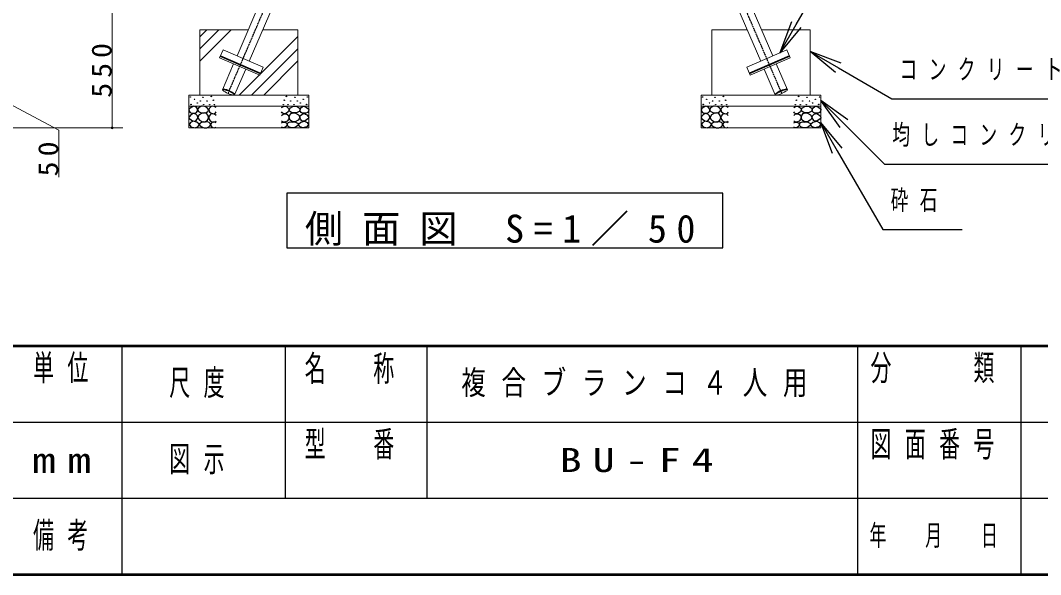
# Model space of a CAD drawing. Units: millimetres at full size, with parts at other scales. Extents: x -19543 to 0, y -2740 to 13350.
# Drawn here: x -10591 to -5909, y 0 to 2543 of the extents above; entities that cross this region are included whole.
import ezdxf

# ---------------------------------------------------------------- set-up
doc = ezdxf.new("R2010")
doc.units = ezdxf.units.MM
doc.linetypes.add('USER2', pattern=[6, 3, -1, 1, -1])
for name, color, linetype, lineweight in [('A3図枠', 7, 'Continuous', 25), ('線', 2, 'Continuous', 25), ('補助', 2, 'Continuous', 13)]:
    doc.layers.add(name, color=color, linetype=linetype, lineweight=lineweight)
doc.layers.add('図面プロファイル', color=7, linetype='Continuous')
doc.styles.add('ＭＳ ゴシック', font='')
doc.styles.get('ＭＳ ゴシック').set_extended_font_data('MS Gothic')

# ---------------------------------------------------------------- blocks, each defined once
blk = doc.blocks.new('dimension_origin')
at = {"color": 0, "linetype": 'Continuous', "lineweight": -2}
blk.add_circle((0, 0), 1.25, dxfattribs=at)

msp = doc.modelspace()

# ---------------------------------------------------------------- linework, layer by layer
at = {"layer": 'A3図枠', "lineweight": 50}
for p, q in [((-19250, 1050), (0, 1050)), ((-19250, 0), (0, 0))]:
    msp.add_line(p, q, dxfattribs=at)
at = {"layer": 'A3図枠', "color": 211}
for p, q in [((-10125, 1050), (-10125, 350)), ((-9375, 1050), (-9375, 350)), ((-6750, 1050), (-6750, 0)), ((-9375, 700), (-3500, 700)), ((-12125, 350), (0, 350))]:
    msp.add_line(p, q, dxfattribs=at)
at = {"layer": 'A3図枠'}
for p, q in [((-8725, 1050), (-8725, 350)), ((-6000, 1050), (-6000, 0)), ((-12125, 700), (-9375, 700)), ((-10125, 350), (-10125, 0))]:
    msp.add_line(p, q, dxfattribs=at)
at = {"layer": '線', "color": 20, "linetype": 'USER2'}
for p, q in [((-9635.74, 2212.909), (-8392.286, 5097.8)), ((-7098.831, 2212.909), (-8342.286, 5097.8)), ((-9635.74, 2212.909), (-9637.819, 2208.085)), ((-7098.831, 2212.909), (-7096.752, 2208.085))]:
    msp.add_line(p, q, dxfattribs=at)
at = {"layer": '線', "color": 7, "lineweight": 13}
for p, q in [((-9596.594, 2380.155), (-8470.044, 4993.821)), ((-9541.035, 2356.208), (-8414.485, 4969.874)), ((-7193.537, 2356.208), (-8320.087, 4969.874)), ((-7137.978, 2380.155), (-8264.528, 4993.821)), ((-9767.286, 2500), (-9767.286, 2200)), ((-9544.938, 2500), (-9767.286, 2500)), ((-9317.286, 2500), (-9479.057, 2500)), ((-9317.286, 2200), (-9317.286, 2500)), ((-7417.286, 2500), (-7417.286, 2200)), ((-7255.514, 2500), (-7417.286, 2500)), ((-6967.286, 2500), (-7189.634, 2500)), ((-6967.286, 2200), (-6967.286, 2500)), ((-9676.32, 2371.401), (-9660.647, 2407.763)), ((-9660.647, 2407.763), (-9476.982, 2328.599)), ((-7073.924, 2407.763), (-7257.59, 2328.599)), ((-7058.251, 2371.401), (-7073.924, 2407.763)), ((-9676.32, 2371.401), (-9492.655, 2292.237)), ((-9673.571, 2377.779), (-9489.905, 2298.615)), ((-9663.52, 2224.882), (-9612.267, 2343.792)), ((-7061.001, 2377.779), (-7244.666, 2298.615)), ((-7058.251, 2371.401), (-7241.917, 2292.237)), ((-7071.052, 2224.882), (-7122.305, 2343.792)), ((-9607.961, 2200.935), (-9556.708, 2319.845)), ((-9492.655, 2292.237), (-9476.982, 2328.599)), ((-7241.917, 2292.237), (-7257.59, 2328.599)), ((-7126.611, 2200.935), (-7177.864, 2319.845)), ((-9817.286, 2200), (-9817.286, 2050)), ((-9817.286, 2200), (-9267.286, 2200)), ((-9267.286, 2050), (-9267.286, 2200)), ((-7467.286, 2200), (-7467.286, 2050)), ((-7467.286, 2200), (-6917.286, 2200)), ((-6917.286, 2050), (-6917.286, 2200)), ((-9817.286, 2150), (-9267.286, 2150)), ((-7467.286, 2150), (-6917.286, 2150)), ((-9817.286, 2050), (-9267.286, 2050)), ((-7467.286, 2050), (-6917.286, 2050))]:
    msp.add_line(p, q, dxfattribs=at)
at = {"layer": '線'}
for p, q in [((-9672.527, 2380.202), (-9488.861, 2301.037)), ((-7062.045, 2380.202), (-7245.71, 2301.037))]:
    msp.add_line(p, q, dxfattribs=at)
at = {"layer": '線', "color": 7, "lineweight": 13}
for centre, major_axis, start_param, end_param in [((-9635.74, 2212.909), (27.779, -11.974), 3.14159265, 6.28318531), ((-9635.74, 2212.909), (27.779, -11.974), 6.28318531, 9.42477796), ((-7098.831, 2212.909), (-27.779, -11.974), 3.14159265, 6.28318531), ((-7098.831, 2212.909), (-27.779, -11.974), 6.28318531, 9.42477796)]:
    msp.add_ellipse(centre, major_axis=major_axis, ratio=0.173648, start_param=start_param, end_param=end_param, dxfattribs=at)
at = {"layer": '線'}
for centre, major_axis, start_param, end_param in [((-9634.961, 2214.718), (27.779, -11.974), 6.28318531, 9.42477796), ((-7099.611, 2214.718), (-27.779, -11.974), 3.14159265, 6.28318531)]:
    msp.add_ellipse(centre, major_axis=major_axis, ratio=0.173648, start_param=start_param, end_param=end_param, dxfattribs=at)
at = {"layer": '補助', "lineweight": 25}
for p, q in [((-7030.951, 2523.863), (-6738.882, 3029.742)), ((-7052.602, 2536.363), (-7105.951, 2393.959)), ((-7105.951, 2393.959), (-7030.951, 2523.863)), ((-7009.3, 2511.363), (-7105.951, 2393.959)), ((-6849.882, 2303.349), (-6967.286, 2400)), ((-6824.882, 2346.651), (-6967.286, 2400)), ((-6967.286, 2400), (-6837.382, 2325)), ((-6837.382, 2325), (-6592.505, 2183.62)), ((-6828.897, 2051.256), (-6917.286, 2175)), ((-6793.542, 2086.612), (-6917.286, 2175)), ((-6917.286, 2175), (-6811.22, 2068.934)), ((-6592.505, 2183.62), (-6542.505, 2183.62)), ((-6542.505, 2183.62), (-5765.916, 2183.62)), ((-6863.936, 1932.596), (-6917.286, 2075)), ((-6820.635, 1957.596), (-6917.286, 2075)), ((-6917.286, 2075), (-6842.286, 1945.096)), ((-6811.22, 2068.934), (-6625.906, 1883.62)), ((-6842.286, 1945.096), (-6633.588, 1583.62)), ((-6625.906, 1883.62), (-6575.906, 1883.62)), ((-6575.906, 1883.62), (-5513.001, 1883.62)), ((-6633.588, 1583.62), (-6583.588, 1583.62)), ((-6583.588, 1583.62), (-6269.213, 1583.62))]:
    msp.add_line(p, q, dxfattribs=at)
at = {"layer": '補助'}
for p, q in [((-10170, 2600), (-10170, 2050)), ((-9767.286, 2356.06), (-9623.346, 2500)), ((-9767.286, 2412.187), (-9679.472, 2500)), ((-9767.286, 2468.313), (-9735.599, 2500)), ((-9491.371, 2295.216), (-9317.286, 2469.3)), ((-9530.46, 2200), (-9317.286, 2413.174)), ((-9474.333, 2200), (-9317.286, 2357.047)), ((-9586.586, 2200), (-9493.839, 2292.747)), ((-11070, 2050), (-10120, 2050))]:
    msp.add_line(p, q, dxfattribs=at)
msp.add_lwpolyline([(-10670, 2175), (-10414.903, 2040), (-10414.903, 1823.81)], dxfattribs=at)
at = {"layer": '補助', "lineweight": 25}
for points in [[(-9794.837, 2149.402), (-9801.299, 2146.862), (-9807.511, 2143.382), (-9813.369, 2139.344), (-9817.017, 2133.877), (-9816.005, 2126.294), (-9810.997, 2119.935), (-9804.131, 2117.345), (-9796.422, 2117.084), (-9788.809, 2117.688), (-9782.48, 2120.252), (-9778.727, 2125.538), (-9777.41, 2131.976), (-9778.259, 2137.181), (-9781.213, 2142.115), (-9787.372, 2146.942)], [(-9797.372, 2116.45), (-9802.701, 2113.657), (-9808.145, 2109.479), (-9814.593, 2102.659), (-9817.017, 2095.855), (-9813.389, 2091.027), (-9806.877, 2086.666), (-9800.24, 2082.379), (-9793.57, 2080.329), (-9785.925, 2082.776), (-9779.628, 2089.201), (-9776.522, 2097.478), (-9778.044, 2105.994), (-9786.202, 2113.245)], [(-9755.413, 2149.493), (-9760.317, 2148.876), (-9765.955, 2146.79), (-9773.926, 2141.002), (-9777.578, 2134.086), (-9776.703, 2130.124), (-9772.982, 2125.707), (-9763.491, 2120.934), (-9753.521, 2119.49), (-9746.171, 2119.318), (-9738.655, 2120.842), (-9731.056, 2125.456), (-9727.302, 2131.653), (-9728.271, 2136.306), (-9732.979, 2141.654), (-9743.647, 2147.861)], [(-9768.117, 2085.163), (-9755.528, 2078.307), (-9742.169, 2077.324), (-9731.885, 2084.778), (-9727.032, 2096.515), (-9729.313, 2107.293), (-9736.222, 2115.436), (-9745.047, 2118.869), (-9756.224, 2117.598), (-9769.978, 2109.543), (-9775.955, 2098.678), (-9773.32, 2091.484)], [(-9316.454, 2085.163), (-9329.044, 2078.307), (-9342.403, 2077.324), (-9352.687, 2084.778), (-9357.539, 2096.515), (-9355.259, 2107.293), (-9348.35, 2115.436), (-9339.525, 2118.869), (-9328.348, 2117.598), (-9314.593, 2109.543), (-9308.616, 2098.678), (-9311.252, 2091.484)], [(-9329.158, 2149.493), (-9324.254, 2148.876), (-9318.617, 2146.79), (-9310.646, 2141.002), (-9306.994, 2134.086), (-9307.869, 2130.124), (-9311.589, 2125.707), (-9321.08, 2120.934), (-9331.05, 2119.49), (-9338.401, 2119.318), (-9345.917, 2120.842), (-9353.516, 2125.456), (-9357.269, 2131.653), (-9356.3, 2136.306), (-9351.593, 2141.654), (-9340.925, 2147.861)], [(-9287.2, 2116.45), (-9281.871, 2113.657), (-9276.427, 2109.479), (-9269.978, 2102.659), (-9267.555, 2095.855), (-9271.183, 2091.027), (-9277.694, 2086.666), (-9284.332, 2082.379), (-9291.002, 2080.329), (-9298.646, 2082.776), (-9304.943, 2089.201), (-9308.049, 2097.478), (-9306.527, 2105.994), (-9298.369, 2113.245)], [(-9289.734, 2149.402), (-9283.272, 2146.862), (-9277.061, 2143.382), (-9271.202, 2139.344), (-9267.555, 2133.877), (-9268.567, 2126.294), (-9273.575, 2119.935), (-9280.441, 2117.345), (-9288.15, 2117.084), (-9295.762, 2117.688), (-9302.092, 2120.252), (-9305.844, 2125.538), (-9307.161, 2131.976), (-9306.313, 2137.181), (-9303.359, 2142.115), (-9297.199, 2146.942)], [(-7444.837, 2149.402), (-7451.299, 2146.862), (-7457.511, 2143.382), (-7463.369, 2139.344), (-7467.017, 2133.877), (-7466.005, 2126.294), (-7460.997, 2119.935), (-7454.131, 2117.345), (-7446.422, 2117.084), (-7438.809, 2117.688), (-7432.48, 2120.252), (-7428.727, 2125.538), (-7427.41, 2131.976), (-7428.259, 2137.181), (-7431.213, 2142.115), (-7437.372, 2146.942)], [(-7447.372, 2116.45), (-7452.701, 2113.657), (-7458.145, 2109.479), (-7464.593, 2102.659), (-7467.017, 2095.855), (-7463.389, 2091.027), (-7456.877, 2086.666), (-7450.24, 2082.379), (-7443.57, 2080.329), (-7435.925, 2082.776), (-7429.628, 2089.201), (-7426.522, 2097.478), (-7428.044, 2105.994), (-7436.202, 2113.245)], [(-7405.413, 2149.493), (-7410.317, 2148.876), (-7415.955, 2146.79), (-7423.926, 2141.002), (-7427.578, 2134.086), (-7426.703, 2130.124), (-7422.982, 2125.707), (-7413.491, 2120.934), (-7403.521, 2119.49), (-7396.171, 2119.318), (-7388.655, 2120.842), (-7381.056, 2125.456), (-7377.302, 2131.653), (-7378.271, 2136.306), (-7382.979, 2141.654), (-7393.647, 2147.861)], [(-7418.117, 2085.163), (-7405.528, 2078.307), (-7392.169, 2077.324), (-7381.885, 2084.778), (-7377.032, 2096.515), (-7379.313, 2107.293), (-7386.222, 2115.436), (-7395.047, 2118.869), (-7406.224, 2117.598), (-7419.978, 2109.543), (-7425.955, 2098.678), (-7423.32, 2091.484)], [(-6966.454, 2085.163), (-6979.044, 2078.307), (-6992.403, 2077.324), (-7002.687, 2084.778), (-7007.539, 2096.515), (-7005.259, 2107.293), (-6998.35, 2115.436), (-6989.525, 2118.869), (-6978.348, 2117.598), (-6964.593, 2109.543), (-6958.616, 2098.678), (-6961.252, 2091.484)], [(-6979.158, 2149.493), (-6974.254, 2148.876), (-6968.617, 2146.79), (-6960.646, 2141.002), (-6956.994, 2134.086), (-6957.869, 2130.124), (-6961.589, 2125.707), (-6971.08, 2120.934), (-6981.05, 2119.49), (-6988.401, 2119.318), (-6995.917, 2120.842), (-7003.516, 2125.456), (-7007.269, 2131.653), (-7006.3, 2136.306), (-7001.593, 2141.654), (-6990.925, 2147.861)], [(-6937.2, 2116.45), (-6931.871, 2113.657), (-6926.427, 2109.479), (-6919.978, 2102.659), (-6917.555, 2095.855), (-6921.183, 2091.027), (-6927.694, 2086.666), (-6934.332, 2082.379), (-6941.002, 2080.329), (-6948.646, 2082.776), (-6954.943, 2089.201), (-6958.049, 2097.478), (-6956.527, 2105.994), (-6948.369, 2113.245)], [(-6939.734, 2149.402), (-6933.272, 2146.862), (-6927.061, 2143.382), (-6921.202, 2139.344), (-6917.555, 2133.877), (-6918.567, 2126.294), (-6923.575, 2119.935), (-6930.441, 2117.345), (-6938.15, 2117.084), (-6945.762, 2117.688), (-6952.092, 2120.252), (-6955.844, 2125.538), (-6957.161, 2131.976), (-6956.313, 2137.181), (-6953.359, 2142.115), (-6947.199, 2146.942)], [(-9798.191, 2080.517), (-9809.51, 2074.498), (-9816.321, 2065.683), (-9807.835, 2054.413), (-9789.4, 2050.299), (-9775.046, 2056.41), (-9769.621, 2066.782), (-9780.403, 2075.89)], [(-9741.088, 2076.373), (-9748.622, 2076.999), (-9756.765, 2075.562), (-9765.692, 2071.504), (-9770.009, 2066.102), (-9767.322, 2061.419), (-9761.36, 2056.912), (-9754.881, 2053.068), (-9747.574, 2050.695), (-9735.726, 2050.928), (-9725.41, 2055.02), (-9720.707, 2059.827), (-9718.653, 2065.561), (-9719.713, 2070.709), (-9723.788, 2075.292), (-9732.187, 2077.832)], [(-9343.484, 2076.373), (-9335.949, 2076.999), (-9327.807, 2075.562), (-9318.879, 2071.504), (-9314.562, 2066.102), (-9317.249, 2061.419), (-9323.212, 2056.912), (-9329.691, 2053.068), (-9336.997, 2050.695), (-9348.846, 2050.928), (-9359.161, 2055.02), (-9363.865, 2059.827), (-9365.919, 2065.561), (-9364.859, 2070.709), (-9360.783, 2075.292), (-9352.385, 2077.832)], [(-9286.381, 2080.517), (-9275.061, 2074.498), (-9268.25, 2065.683), (-9276.736, 2054.413), (-9295.171, 2050.299), (-9309.525, 2056.41), (-9314.951, 2066.782), (-9304.169, 2075.89)], [(-7448.191, 2080.517), (-7459.51, 2074.498), (-7466.321, 2065.683), (-7457.835, 2054.413), (-7439.4, 2050.299), (-7425.046, 2056.41), (-7419.621, 2066.782), (-7430.403, 2075.89)], [(-7391.088, 2076.373), (-7398.622, 2076.999), (-7406.765, 2075.562), (-7415.692, 2071.504), (-7420.009, 2066.102), (-7417.322, 2061.419), (-7411.36, 2056.912), (-7404.881, 2053.068), (-7397.574, 2050.695), (-7385.726, 2050.928), (-7375.41, 2055.02), (-7370.707, 2059.827), (-7368.653, 2065.561), (-7369.713, 2070.709), (-7373.788, 2075.292), (-7382.187, 2077.832)], [(-6993.484, 2076.373), (-6985.949, 2076.999), (-6977.807, 2075.562), (-6968.879, 2071.504), (-6964.562, 2066.102), (-6967.249, 2061.419), (-6973.212, 2056.912), (-6979.691, 2053.068), (-6986.997, 2050.695), (-6998.846, 2050.928), (-7009.161, 2055.02), (-7013.865, 2059.827), (-7015.919, 2065.561), (-7014.859, 2070.709), (-7010.783, 2075.292), (-7002.385, 2077.832)], [(-6936.381, 2080.517), (-6925.061, 2074.498), (-6918.25, 2065.683), (-6926.736, 2054.413), (-6945.171, 2050.299), (-6959.525, 2056.41), (-6964.951, 2066.782), (-6954.169, 2075.89)], [(-9367.286, 1750), (-9367.286, 1500), (-7367.286, 1500), (-7367.286, 1750)]]:
    msp.add_lwpolyline(points, close=True, dxfattribs=at)
for points in [[(-9692.286, 2143.299), (-9700.713, 2148.154), (-9709.396, 2149.636), (-9715.015, 2147.948), (-9720.168, 2144.249), (-9724.64, 2138.941), (-9726.506, 2132.209), (-9722.838, 2123.439), (-9714.782, 2117), (-9706.483, 2114.621), (-9699.257, 2115.733), (-9695.206, 2119.109), (-9692.286, 2123.654)], [(-9692.603, 2107.178), (-9699.743, 2112.64), (-9707.811, 2115.099), (-9714.517, 2113.875), (-9720.485, 2110.03), (-9724.878, 2104.249), (-9726.506, 2097.039), (-9723.842, 2088.431), (-9717.634, 2081.513), (-9709.994, 2077.642), (-9702.425, 2076.761), (-9697.271, 2078.2), (-9692.603, 2080.88)], [(-9392.286, 2143.299), (-9383.859, 2148.154), (-9375.176, 2149.636), (-9369.556, 2147.948), (-9364.403, 2144.249), (-9359.931, 2138.941), (-9358.066, 2132.209), (-9361.734, 2123.439), (-9369.789, 2117), (-9378.088, 2114.621), (-9385.315, 2115.733), (-9389.365, 2119.109), (-9392.286, 2123.654)], [(-9391.969, 2107.178), (-9384.828, 2112.64), (-9376.76, 2115.099), (-9370.055, 2113.875), (-9364.086, 2110.03), (-9359.694, 2104.249), (-9358.066, 2097.039), (-9360.73, 2088.431), (-9366.938, 2081.513), (-9374.577, 2077.642), (-9382.147, 2076.761), (-9387.3, 2078.2), (-9391.969, 2080.88)], [(-7342.286, 2143.299), (-7350.713, 2148.154), (-7359.396, 2149.636), (-7365.015, 2147.948), (-7370.168, 2144.249), (-7374.64, 2138.941), (-7376.506, 2132.209), (-7372.838, 2123.439), (-7364.782, 2117), (-7356.483, 2114.621), (-7349.257, 2115.733), (-7345.206, 2119.109), (-7342.286, 2123.654)], [(-7342.603, 2107.178), (-7349.743, 2112.64), (-7357.811, 2115.099), (-7364.517, 2113.875), (-7370.485, 2110.03), (-7374.878, 2104.249), (-7376.506, 2097.039), (-7373.842, 2088.431), (-7367.634, 2081.513), (-7359.994, 2077.642), (-7352.425, 2076.761), (-7347.271, 2078.2), (-7342.603, 2080.88)], [(-7042.286, 2143.299), (-7033.859, 2148.154), (-7025.176, 2149.636), (-7019.556, 2147.948), (-7014.403, 2144.249), (-7009.931, 2138.941), (-7008.066, 2132.209), (-7011.734, 2123.439), (-7019.789, 2117), (-7028.088, 2114.621), (-7035.315, 2115.733), (-7039.365, 2119.109), (-7042.286, 2123.654)], [(-7041.969, 2107.178), (-7034.828, 2112.64), (-7026.76, 2115.099), (-7020.055, 2113.875), (-7014.086, 2110.03), (-7009.694, 2104.249), (-7008.066, 2097.039), (-7010.73, 2088.431), (-7016.938, 2081.513), (-7024.577, 2077.642), (-7032.147, 2076.761), (-7037.3, 2078.2), (-7041.969, 2080.88)], [(-9692.286, 2072.642), (-9698.304, 2075.96), (-9705.593, 2076.761), (-9714.31, 2072.427), (-9718.584, 2065.671), (-9717.972, 2062.001), (-9715.099, 2057.75), (-9707.936, 2052.278), (-9700.524, 2050.462), (-9696.227, 2051.514), (-9692.286, 2053.631)], [(-9392.286, 2072.642), (-9386.268, 2075.96), (-9378.978, 2076.761), (-9370.262, 2072.427), (-9365.988, 2065.671), (-9366.6, 2062.001), (-9369.473, 2057.75), (-9376.635, 2052.278), (-9384.048, 2050.462), (-9388.344, 2051.514), (-9392.286, 2053.631)], [(-7342.286, 2072.642), (-7348.304, 2075.96), (-7355.593, 2076.761), (-7364.31, 2072.427), (-7368.584, 2065.671), (-7367.972, 2062.001), (-7365.099, 2057.75), (-7357.936, 2052.278), (-7350.524, 2050.462), (-7346.227, 2051.514), (-7342.286, 2053.631)], [(-7042.286, 2072.642), (-7036.268, 2075.96), (-7028.978, 2076.761), (-7020.262, 2072.427), (-7015.988, 2065.671), (-7016.6, 2062.001), (-7019.473, 2057.75), (-7026.635, 2052.278), (-7034.048, 2050.462), (-7038.344, 2051.514), (-7042.286, 2053.631)]]:
    msp.add_lwpolyline(points, dxfattribs=at)
for centre in [(-9810.679, 2192.177), (-9807.511, 2157.323), (-9791.669, 2180.77), (-9778.678, 2163.977), (-9764.736, 2173.483), (-9753.33, 2189.959), (-9749.844, 2156.373), (-9733.79, 2173.549), (-9722.167, 2156.521), (-9714.869, 2194.091), (-9704.868, 2177.063), (-9700.002, 2155.98), (-9384.569, 2155.98), (-9379.703, 2177.063), (-9369.703, 2194.091), (-9362.405, 2156.521), (-9350.782, 2173.549), (-9334.727, 2156.373), (-9331.241, 2189.959), (-9319.835, 2173.483), (-9305.894, 2163.977), (-9292.903, 2180.77), (-9277.061, 2157.323), (-9273.892, 2192.177), (-7460.679, 2192.177), (-7457.511, 2157.323), (-7441.669, 2180.77), (-7428.678, 2163.977), (-7414.736, 2173.483), (-7403.33, 2189.959), (-7399.844, 2156.373), (-7383.79, 2173.549), (-7372.167, 2156.521), (-7364.869, 2194.091), (-7354.868, 2177.063), (-7350.002, 2155.98), (-7034.569, 2155.98), (-7029.703, 2177.063), (-7019.703, 2194.091), (-7012.405, 2156.521), (-7000.782, 2173.549), (-6984.727, 2156.373), (-6981.241, 2189.959), (-6969.835, 2173.483), (-6955.894, 2163.977), (-6942.903, 2180.77), (-6927.061, 2157.323), (-6923.892, 2192.177)]:
    msp.add_circle(centre, 1, dxfattribs=at)

# ---------------------------------------------------------------- block references
at = {"layer": '補助', "xscale": 3.33, "yscale": 3.33, "rotation": 90}
msp.add_blockref('dimension_origin', (-10170, 2050), dxfattribs=at)

# ---------------------------------------------------------------- texts
at = {"layer": 'A3図枠', "color": 4, "style": 'ＭＳ ゴシック'}
for s, insert, char_height, attachment_point in [('\\T1.64;\\W0.6;単位', (-10375, 1008.333), 117.3, 2), ('\\T1.64;\\W0.6;名\u3000称', (-9050, 1005.138), 117.3, 2), ('\\T1.64;\\W0.6;分\u3000\u3000類', (-6375, 1008.333), 117.3, 2), ('\\T1.64;\\W0.6;尺度', (-9750, 875), 117.3, 5), ('\\T1.64;\\W0.6;型\u3000番', (-9050, 658.333), 117.3, 2), ('\\T1.64;\\W0.6;図面番号', (-6375, 658.333), 117.3, 2), ('\\T1.64;\\W0.6;図示', (-9750, 525), 117.3, 5), ('\\T1.5;\\W1.35;mm', (-10375, 525), 117.3, 5), ('\\T1.64;\\W0.6;備考', (-10375, 175), 117.3, 5), ('\\T1.64;\\W0.6;年\u3000月\u3000日', (-6375, 175), 95.31, 5)]:
    msp.add_mtext(s, dxfattribs=dict(at, insert=insert, char_height=char_height, attachment_point=attachment_point))
at = {"layer": '図面プロファイル', "char_height": 110, "attachment_point": 5, "style": 'ＭＳ ゴシック'}
for s, insert in [('\\T1.64;\\W0.75;複合ブランコ４人用', (-7737.5, 875)), ('\\T1.5;\\W1.35;BU-F4', (-7737.5, 525))]:
    msp.add_mtext(s, dxfattribs=dict(at, insert=insert))
at = {"layer": '補助', "char_height": 91.64, "attachment_point": 8, "rotation": 90, "style": 'ＭＳ ゴシック'}
for s, insert in [('\\T1.33;\\W1.1;550', (-10171, 2325)), ('\\T1.34;\\W1.1;50', (-10415.903, 1919.048))]:
    msp.add_mtext(s, dxfattribs=dict(at, insert=insert))
at = {"layer": '補助', "style": 'ＭＳ ゴシック'}
for s, insert, char_height, attachment_point in [('\\T1.64;\\W0.65;コンクリート', (-6556.255, 2364.87), 91.64, 1), ('\\T1.64;\\W0.65;均しコンクリート', (-6589.656, 2064.87), 91.64, 1), ('\\T1.64;\\W0.65;砕石', (-6597.338, 1764.87), 91.64, 1), ('\\T1.5;側面図\\~S=1／50', (-8367.286, 1508.333), 128.3, 8)]:
    msp.add_mtext(s, dxfattribs=dict(at, insert=insert, char_height=char_height, attachment_point=attachment_point))

doc.saveas('drawing.dxf')
